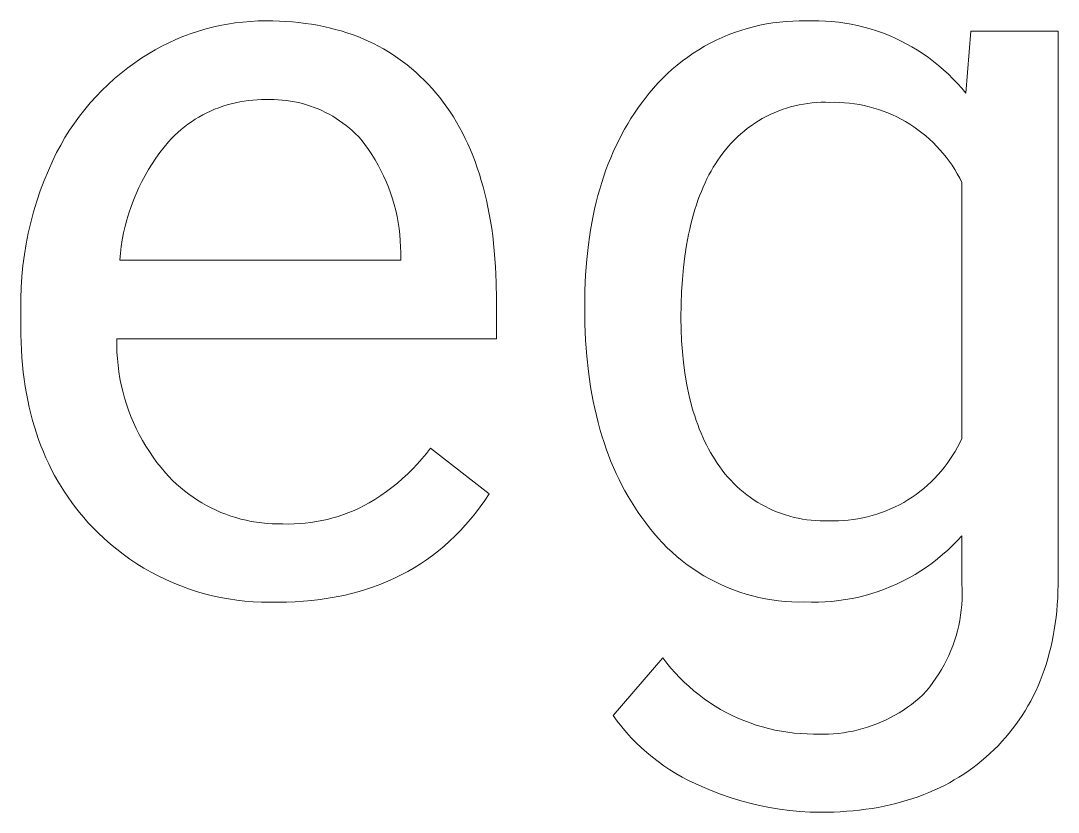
# Model space of a CAD drawing. Header units: millimetres. Extents: x -1893 to 2799, y -925 to 2353.
# Drawn here: x 1516.8 to 1577.9, y -566.9 to -520.2 of the extents above; entities that cross this region are included whole.
import ezdxf

# ---------------------------------------------------------------- set-up
doc = ezdxf.new("R2010")
doc.units = ezdxf.units.MM
doc.header["$MEASUREMENT"] = 0
doc.layers.add('Domyślny', color=7, linetype='Continuous', true_color=0x000000)

msp = doc.modelspace()

# ---------------------------------------------------------------- linework, layer by layer
at = {"layer": 'Domyślny', "color": 18, "lineweight": 15, "true_color": 0x000000}
for p, q in [((1528.105, -520.606), (1528.548, -520.506)), ((1528.548, -520.506), (1528.995, -520.421)), ((1528.995, -520.421), (1529.444, -520.352)), ((1529.444, -520.352), (1529.896, -520.298)), ((1529.896, -520.298), (1530.349, -520.26)), ((1530.349, -520.26), (1530.802, -520.237)), ((1530.802, -520.237), (1531.257, -520.23)), ((1531.257, -520.23), (1531.657, -520.234)), ((1531.657, -520.234), (1532.051, -520.247)), ((1532.051, -520.247), (1532.44, -520.267)), ((1532.44, -520.267), (1532.823, -520.296)), ((1532.823, -520.296), (1533.2, -520.333)), ((1533.2, -520.333), (1533.572, -520.379)), ((1533.572, -520.379), (1533.938, -520.432)), ((1533.938, -520.432), (1534.298, -520.494)), ((1534.298, -520.494), (1534.653, -520.565)), ((1559.969, -520.575), (1560.349, -520.486)), ((1560.349, -520.486), (1560.732, -520.411)), ((1560.732, -520.411), (1561.116, -520.349)), ((1561.116, -520.349), (1561.503, -520.3)), ((1561.503, -520.3), (1561.891, -520.264)), ((1561.891, -520.264), (1562.281, -520.241)), ((1562.281, -520.241), (1562.67, -520.231)), ((1562.67, -520.231), (1563.06, -520.235)), ((1563.06, -520.235), (1563.443, -520.223)), ((1563.443, -520.223), (1563.827, -520.225)), ((1563.827, -520.225), (1564.21, -520.239)), ((1564.21, -520.239), (1564.592, -520.267)), ((1564.592, -520.267), (1564.974, -520.307)), ((1564.974, -520.307), (1565.353, -520.36)), ((1565.353, -520.36), (1565.731, -520.426)), ((1565.731, -520.426), (1566.106, -520.504)), ((1566.106, -520.504), (1566.479, -520.595)), ((1525.954, -521.333), (1526.374, -521.158)), ((1526.374, -521.158), (1526.799, -520.998)), ((1526.799, -520.998), (1527.23, -520.852)), ((1527.23, -520.852), (1527.665, -520.722)), ((1527.665, -520.722), (1528.105, -520.606)), ((1534.653, -520.565), (1535.002, -520.643)), ((1535.002, -520.643), (1535.346, -520.73)), ((1535.346, -520.73), (1535.684, -520.825)), ((1535.684, -520.825), (1536.016, -520.929)), ((1536.016, -520.929), (1536.343, -521.04)), ((1536.343, -521.04), (1536.664, -521.16)), ((1536.664, -521.16), (1536.979, -521.289)), ((1558.127, -521.206), (1558.487, -521.055)), ((1558.487, -521.055), (1558.851, -520.916)), ((1558.851, -520.916), (1559.22, -520.789)), ((1559.22, -520.789), (1559.593, -520.676)), ((1559.593, -520.676), (1559.969, -520.575)), ((1566.479, -520.595), (1566.848, -520.699)), ((1566.848, -520.699), (1567.214, -520.815)), ((1567.214, -520.815), (1567.575, -520.943)), ((1567.575, -520.943), (1567.932, -521.083)), ((1567.932, -521.083), (1568.284, -521.235)), ((1572.482, -524.5), (1572.763, -520.844)), ((1572.763, -520.844), (1577.919, -520.844)), ((1577.919, -520.844), (1577.919, -553.062)), ((1524.735, -521.943), (1525.135, -521.725)), ((1525.135, -521.725), (1525.541, -521.522)), ((1525.541, -521.522), (1525.954, -521.333)), ((1536.979, -521.289), (1537.289, -521.425)), ((1537.289, -521.425), (1537.594, -521.571)), ((1537.594, -521.571), (1537.892, -521.724)), ((1537.892, -521.724), (1538.186, -521.886)), ((1556.747, -521.929), (1557.083, -521.731)), ((1557.083, -521.731), (1557.425, -521.544)), ((1557.425, -521.544), (1557.773, -521.369)), ((1557.773, -521.369), (1558.127, -521.206)), ((1568.284, -521.235), (1568.63, -521.399)), ((1568.63, -521.399), (1568.971, -521.575)), ((1568.971, -521.575), (1569.306, -521.762)), ((1569.306, -521.762), (1569.634, -521.96)), ((1523.96, -522.418), (1524.344, -522.173)), ((1524.344, -522.173), (1524.735, -521.943)), ((1538.186, -521.886), (1538.473, -522.056)), ((1538.473, -522.056), (1538.755, -522.234)), ((1538.755, -522.234), (1539.032, -522.421)), ((1555.784, -522.591), (1556.097, -522.36)), ((1556.097, -522.36), (1556.419, -522.139)), ((1556.419, -522.139), (1556.747, -521.929)), ((1569.634, -521.96), (1569.955, -522.169)), ((1569.955, -522.169), (1570.27, -522.389)), ((1570.27, -522.389), (1570.576, -522.619)), ((1522.732, -523.31), (1523.131, -522.998)), ((1523.131, -522.998), (1523.541, -522.701)), ((1523.541, -522.701), (1523.96, -522.418)), ((1539.032, -522.421), (1539.303, -522.616)), ((1539.303, -522.616), (1539.568, -522.82)), ((1539.568, -522.82), (1539.828, -523.032)), ((1555.181, -523.086), (1555.478, -522.833)), ((1555.478, -522.833), (1555.784, -522.591)), ((1570.576, -522.619), (1570.875, -522.86)), ((1570.875, -522.86), (1571.165, -523.11)), ((1522.345, -523.635), (1522.732, -523.31)), ((1539.828, -523.032), (1540.083, -523.252)), ((1540.083, -523.252), (1540.332, -523.481)), ((1540.332, -523.481), (1540.575, -523.718)), ((1554.613, -523.62), (1554.892, -523.348)), ((1554.892, -523.348), (1555.181, -523.086)), ((1571.165, -523.11), (1571.447, -523.37)), ((1571.447, -523.37), (1571.72, -523.639)), ((1521.604, -524.325), (1521.968, -523.974)), ((1521.968, -523.974), (1522.345, -523.635)), ((1540.575, -523.718), (1540.813, -523.964)), ((1540.813, -523.964), (1541.045, -524.218)), ((1541.045, -524.218), (1541.272, -524.48)), ((1553.832, -524.49), (1554.082, -524.191)), ((1554.082, -524.191), (1554.343, -523.901)), ((1554.343, -523.901), (1554.613, -523.62)), ((1571.72, -523.639), (1571.983, -523.918)), ((1571.983, -523.918), (1572.237, -524.205)), ((1572.237, -524.205), (1572.482, -524.5)), ((1520.913, -525.065), (1521.252, -524.689)), ((1521.252, -524.689), (1521.604, -524.325)), ((1541.272, -524.48), (1541.491, -524.749)), ((1541.491, -524.749), (1541.704, -525.024)), ((1553.373, -525.084), (1553.592, -524.797)), ((1553.592, -524.797), (1553.832, -524.49)), ((1520.587, -525.453), (1520.913, -525.065)), ((1528.239, -525.439), (1528.002, -525.542)), ((1528.478, -525.345), (1528.239, -525.439)), ((1528.721, -525.259), (1528.478, -525.345)), ((1528.967, -525.181), (1528.721, -525.259)), ((1529.215, -525.112), (1528.967, -525.181)), ((1529.466, -525.051), (1529.215, -525.112)), ((1529.718, -524.999), (1529.466, -525.051)), ((1529.973, -524.956), (1529.718, -524.999)), ((1530.228, -524.921), (1529.973, -524.956)), ((1530.484, -524.895), (1530.228, -524.921)), ((1530.742, -524.878), (1530.484, -524.895)), ((1530.999, -524.87), (1530.742, -524.878)), ((1531.257, -524.871), (1530.999, -524.87)), ((1531.499, -524.864), (1531.257, -524.871)), ((1531.741, -524.866), (1531.499, -524.864)), ((1531.982, -524.876), (1531.741, -524.866)), ((1532.223, -524.894), (1531.982, -524.876)), ((1532.464, -524.92), (1532.223, -524.894)), ((1532.703, -524.954), (1532.464, -524.92)), ((1532.941, -524.997), (1532.703, -524.954)), ((1533.178, -525.048), (1532.941, -524.997)), ((1533.412, -525.106), (1533.178, -525.048)), ((1533.645, -525.173), (1533.412, -525.106)), ((1533.875, -525.247), (1533.645, -525.173)), ((1534.102, -525.33), (1533.875, -525.247)), ((1534.327, -525.42), (1534.102, -525.33)), ((1534.548, -525.517), (1534.327, -525.42)), ((1541.704, -525.024), (1541.909, -525.307)), ((1541.909, -525.307), (1542.107, -525.597)), ((1552.955, -525.678), (1553.161, -525.378)), ((1553.161, -525.378), (1553.373, -525.084)), ((1561.912, -525.376), (1561.667, -525.458)), ((1562.16, -525.302), (1561.912, -525.376)), ((1562.411, -525.237), (1562.16, -525.302)), ((1562.664, -525.181), (1562.411, -525.237)), ((1562.918, -525.133), (1562.664, -525.181)), ((1563.174, -525.094), (1562.918, -525.133)), ((1563.432, -525.064), (1563.174, -525.094)), ((1563.69, -525.042), (1563.432, -525.064)), ((1563.949, -525.03), (1563.69, -525.042)), ((1564.207, -525.026), (1563.949, -525.03)), ((1564.466, -525.032), (1564.207, -525.026)), ((1564.758, -525.028), (1564.466, -525.032)), ((1565.049, -525.035), (1564.758, -525.028)), ((1565.34, -525.052), (1565.049, -525.035)), ((1565.63, -525.08), (1565.34, -525.052)), ((1565.919, -525.117), (1565.63, -525.08)), ((1566.207, -525.164), (1565.919, -525.117)), ((1566.493, -525.221), (1566.207, -525.164)), ((1566.776, -525.288), (1566.493, -525.221)), ((1567.058, -525.365), (1566.776, -525.288)), ((1567.336, -525.452), (1567.058, -525.365)), ((1519.978, -526.261), (1520.275, -525.852)), ((1520.275, -525.852), (1520.587, -525.453)), ((1527.095, -526.031), (1526.88, -526.172)), ((1527.315, -525.897), (1527.095, -526.031)), ((1527.54, -525.771), (1527.315, -525.897)), ((1527.769, -525.652), (1527.54, -525.771)), ((1528.002, -525.542), (1527.769, -525.652)), ((1534.766, -525.622), (1534.548, -525.517)), ((1534.98, -525.735), (1534.766, -525.622)), ((1535.19, -525.854), (1534.98, -525.735)), ((1535.396, -525.981), (1535.19, -525.854)), ((1535.598, -526.114), (1535.396, -525.981)), ((1542.107, -525.597), (1542.298, -525.894)), ((1542.298, -525.894), (1542.483, -526.198)), ((1552.566, -526.296), (1552.757, -525.984)), ((1552.757, -525.984), (1552.955, -525.678)), ((1560.489, -525.993), (1560.265, -526.124)), ((1560.717, -525.87), (1560.489, -525.993)), ((1560.949, -525.755), (1560.717, -525.87)), ((1561.185, -525.648), (1560.949, -525.755)), ((1561.424, -525.549), (1561.185, -525.648)), ((1561.667, -525.458), (1561.424, -525.549)), ((1567.611, -525.548), (1567.336, -525.452)), ((1567.882, -525.654), (1567.611, -525.548)), ((1568.15, -525.769), (1567.882, -525.654)), ((1568.414, -525.894), (1568.15, -525.769)), ((1568.673, -526.027), (1568.414, -525.894)), ((1568.927, -526.169), (1568.673, -526.027)), ((1519.694, -526.68), (1519.978, -526.261)), ((1526.264, -526.639), (1526.069, -526.808)), ((1526.464, -526.476), (1526.264, -526.639)), ((1526.669, -526.32), (1526.464, -526.476)), ((1526.88, -526.172), (1526.669, -526.32)), ((1535.795, -526.255), (1535.598, -526.114)), ((1535.987, -526.402), (1535.795, -526.255)), ((1536.174, -526.555), (1535.987, -526.402)), ((1536.355, -526.715), (1536.174, -526.555)), ((1542.483, -526.198), (1542.66, -526.509)), ((1542.66, -526.509), (1542.831, -526.827)), ((1552.204, -526.939), (1552.381, -526.614)), ((1552.381, -526.614), (1552.566, -526.296)), ((1559.624, -526.562), (1559.42, -526.722)), ((1559.832, -526.408), (1559.624, -526.562)), ((1560.046, -526.262), (1559.832, -526.408)), ((1560.265, -526.124), (1560.046, -526.262)), ((1569.176, -526.321), (1568.927, -526.169)), ((1569.42, -526.48), (1569.176, -526.321)), ((1569.658, -526.648), (1569.42, -526.48)), ((1569.89, -526.825), (1569.658, -526.648)), ((1519.172, -527.547), (1519.425, -527.109)), ((1519.425, -527.109), (1519.694, -526.68)), ((1525.699, -527.166), (1525.523, -527.355)), ((1525.881, -526.984), (1525.699, -527.166)), ((1526.069, -526.808), (1525.881, -526.984)), ((1536.531, -526.881), (1536.355, -526.715)), ((1536.702, -527.053), (1536.531, -526.881)), ((1536.866, -527.23), (1536.702, -527.053)), ((1537.085, -527.515), (1536.866, -527.23)), ((1542.831, -526.827), (1542.994, -527.153)), ((1542.994, -527.153), (1543.151, -527.485)), ((1551.87, -527.607), (1552.033, -527.27)), ((1552.033, -527.27), (1552.204, -526.939)), ((1558.844, -527.243), (1558.665, -527.43)), ((1559.03, -527.063), (1558.844, -527.243)), ((1559.222, -526.889), (1559.03, -527.063)), ((1559.42, -526.722), (1559.222, -526.889)), ((1570.116, -527.009), (1569.89, -526.825)), ((1570.336, -527.201), (1570.116, -527.009)), ((1570.548, -527.4), (1570.336, -527.201)), ((1518.933, -527.994), (1519.172, -527.547)), ((1525.266, -527.666), (1525.02, -527.986)), ((1525.523, -527.355), (1525.266, -527.666)), ((1537.295, -527.808), (1537.085, -527.515)), ((1537.495, -528.108), (1537.295, -527.808)), ((1543.151, -527.485), (1543.3, -527.825)), ((1543.3, -527.825), (1543.443, -528.172)), ((1551.713, -527.95), (1551.87, -527.607)), ((1558.325, -527.821), (1558.166, -528.025)), ((1558.492, -527.622), (1558.325, -527.821)), ((1558.665, -527.43), (1558.492, -527.622)), ((1570.754, -527.607), (1570.548, -527.4)), ((1570.952, -527.82), (1570.754, -527.607)), ((1571.142, -528.041), (1570.952, -527.82)), ((1518.445, -529.039), (1518.711, -528.449)), ((1518.711, -528.449), (1518.933, -527.994)), ((1524.785, -528.313), (1524.561, -528.649)), ((1525.02, -527.986), (1524.785, -528.313)), ((1537.684, -528.414), (1537.495, -528.108)), ((1537.863, -528.726), (1537.684, -528.414)), ((1543.443, -528.172), (1543.579, -528.525)), ((1551.421, -528.655), (1551.564, -528.3)), ((1551.564, -528.3), (1551.713, -527.95)), ((1557.872, -528.437), (1557.735, -528.645)), ((1558.014, -528.235), (1557.872, -528.437)), ((1558.166, -528.025), (1558.014, -528.235)), ((1571.325, -528.268), (1571.142, -528.041)), ((1571.5, -528.501), (1571.325, -528.268)), ((1571.667, -528.74), (1571.5, -528.501)), ((1518.199, -529.637), (1518.445, -529.039)), ((1524.348, -528.991), (1524.146, -529.34)), ((1524.561, -528.649), (1524.348, -528.991)), ((1538.032, -529.044), (1537.863, -528.726)), ((1538.19, -529.368), (1538.032, -529.044)), ((1543.579, -528.525), (1543.707, -528.887)), ((1543.707, -528.887), (1543.829, -529.255)), ((1551.157, -529.386), (1551.285, -529.017)), ((1551.285, -529.017), (1551.421, -528.655)), ((1557.475, -529.08), (1557.351, -529.307)), ((1557.603, -528.86), (1557.475, -529.08)), ((1557.735, -528.645), (1557.603, -528.86)), ((1571.825, -528.985), (1571.667, -528.74)), ((1571.975, -529.235), (1571.825, -528.985)), ((1517.972, -530.243), (1518.199, -529.637)), ((1523.956, -529.696), (1523.778, -530.058)), ((1524.146, -529.34), (1523.956, -529.696)), ((1538.336, -529.697), (1538.19, -529.368)), ((1538.472, -530.03), (1538.336, -529.697)), ((1543.829, -529.255), (1543.944, -529.63)), ((1543.944, -529.63), (1544.052, -530.013)), ((1551.035, -529.76), (1551.157, -529.386)), ((1557.232, -529.54), (1557.117, -529.779)), ((1557.351, -529.307), (1557.232, -529.54)), ((1572.115, -529.49), (1571.975, -529.235)), ((1572.247, -529.75), (1572.115, -529.49)), ((1517.765, -530.856), (1517.972, -530.243)), ((1523.778, -530.058), (1523.612, -530.426)), ((1538.596, -530.368), (1538.472, -530.03)), ((1544.052, -530.013), (1544.153, -530.403)), ((1550.812, -530.528), (1550.92, -530.141)), ((1550.92, -530.141), (1551.035, -529.76)), ((1556.9, -530.275), (1556.799, -530.532)), ((1557.006, -530.024), (1556.9, -530.275)), ((1557.117, -529.779), (1557.006, -530.024)), ((1572.247, -544.828), (1572.247, -529.75)), ((1517.578, -531.476), (1517.765, -530.856)), ((1523.458, -530.798), (1523.316, -531.176)), ((1523.612, -530.426), (1523.458, -530.798)), ((1538.709, -530.71), (1538.596, -530.368)), ((1538.81, -531.056), (1538.709, -530.71)), ((1544.153, -530.403), (1544.247, -530.8)), ((1544.247, -530.8), (1544.334, -531.204)), ((1550.618, -531.32), (1550.711, -530.921)), ((1550.711, -530.921), (1550.812, -530.528)), ((1556.702, -530.796), (1556.609, -531.065)), ((1556.799, -530.532), (1556.702, -530.796)), ((1517.411, -532.101), (1517.578, -531.476)), ((1523.188, -531.558), (1523.072, -531.945)), ((1523.316, -531.176), (1523.188, -531.558)), ((1538.9, -531.404), (1538.81, -531.056)), ((1538.978, -531.756), (1538.9, -531.404)), ((1544.334, -531.204), (1544.414, -531.615)), ((1550.531, -531.726), (1550.618, -531.32)), ((1556.521, -531.34), (1556.437, -531.622)), ((1556.609, -531.065), (1556.521, -531.34)), ((1517.265, -532.731), (1517.411, -532.101)), ((1523.072, -531.945), (1522.968, -532.334)), ((1539.044, -532.11), (1538.978, -531.756)), ((1539.098, -532.466), (1539.044, -532.11)), ((1544.414, -531.615), (1544.487, -532.034)), ((1544.487, -532.034), (1544.553, -532.46)), ((1550.377, -532.555), (1550.451, -532.137)), ((1550.451, -532.137), (1550.531, -531.726)), ((1556.358, -531.91), (1556.283, -532.203)), ((1556.437, -531.622), (1556.358, -531.91)), ((1517.139, -533.366), (1517.265, -532.731)), ((1522.878, -532.728), (1522.801, -533.123)), ((1522.968, -532.334), (1522.878, -532.728)), ((1539.14, -532.823), (1539.098, -532.466)), ((1544.553, -532.46), (1544.612, -532.893)), ((1550.311, -532.98), (1550.377, -532.555)), ((1556.213, -532.503), (1556.147, -532.808)), ((1556.283, -532.203), (1556.213, -532.503)), ((1517.034, -534.004), (1517.139, -533.366)), ((1522.801, -533.123), (1522.737, -533.522)), ((1539.17, -533.182), (1539.14, -532.823)), ((1539.188, -533.542), (1539.17, -533.182)), ((1544.612, -532.893), (1544.709, -533.781)), ((1550.252, -533.41), (1550.311, -532.98)), ((1556.147, -532.808), (1556.029, -533.438)), ((1522.686, -533.922), (1522.648, -534.323)), ((1522.737, -533.522), (1522.686, -533.922)), ((1539.194, -533.901), (1539.188, -533.542)), ((1539.194, -534.323), (1539.194, -533.901)), ((1544.709, -533.781), (1544.779, -534.698)), ((1550.155, -534.29), (1550.252, -533.41)), ((1556.029, -533.438), (1555.929, -534.091)), ((1516.949, -534.646), (1517.034, -534.004)), ((1522.648, -534.323), (1539.194, -534.323)), ((1550.085, -535.194), (1550.155, -534.29)), ((1555.929, -534.091), (1555.847, -534.769)), ((1516.886, -535.29), (1516.949, -534.646)), ((1544.779, -534.698), (1544.821, -535.645)), ((1550.044, -536.124), (1550.085, -535.194)), ((1555.847, -534.769), (1555.783, -535.47)), ((1516.843, -535.936), (1516.886, -535.29)), ((1544.821, -535.645), (1544.835, -536.62)), ((1555.783, -535.47), (1555.738, -536.196)), ((1516.821, -536.582), (1516.843, -535.936)), ((1550.03, -537.078), (1550.044, -536.124)), ((1555.738, -536.196), (1555.71, -536.945)), ((1516.82, -537.229), (1516.821, -536.582)), ((1544.835, -536.62), (1544.835, -538.964)), ((1555.71, -536.945), (1555.701, -537.719)), ((1516.82, -538.261), (1516.82, -537.229)), ((1550.044, -538.072), (1550.03, -537.078)), ((1516.824, -538.719), (1516.82, -538.261)), ((1550.086, -539.04), (1550.044, -538.072)), ((1555.701, -537.719), (1555.71, -538.407)), ((1516.837, -539.172), (1516.824, -538.719)), ((1555.71, -538.407), (1555.737, -539.076)), ((1516.857, -539.619), (1516.837, -539.172)), ((1522.476, -538.964), (1522.475, -539.354)), ((1522.475, -539.354), (1522.486, -539.744)), ((1544.835, -538.964), (1522.476, -538.964)), ((1550.156, -539.981), (1550.086, -539.04)), ((1555.737, -539.076), (1555.782, -539.728)), ((1516.886, -540.06), (1516.857, -539.619)), ((1516.923, -540.496), (1516.886, -540.06)), ((1522.486, -539.744), (1522.511, -540.133)), ((1550.255, -540.895), (1550.156, -539.981)), ((1555.782, -539.728), (1555.845, -540.36)), ((1516.968, -540.925), (1516.923, -540.496)), ((1522.511, -540.133), (1522.549, -540.522)), ((1522.549, -540.522), (1522.599, -540.909)), ((1555.845, -540.36), (1555.925, -540.975)), ((1517.022, -541.349), (1516.968, -540.925)), ((1522.599, -540.909), (1522.663, -541.294)), ((1522.663, -541.294), (1522.74, -541.676)), ((1550.315, -541.343), (1550.255, -540.895)), ((1555.925, -540.975), (1556.023, -541.571)), ((1517.084, -541.767), (1517.022, -541.349)), ((1517.154, -542.179), (1517.084, -541.767)), ((1522.74, -541.676), (1522.829, -542.056)), ((1550.382, -541.783), (1550.315, -541.343)), ((1550.455, -542.217), (1550.382, -541.783)), ((1556.023, -541.571), (1556.079, -541.862)), ((1556.079, -541.862), (1556.14, -542.148)), ((1517.232, -542.586), (1517.154, -542.179)), ((1522.829, -542.056), (1522.931, -542.433)), ((1522.931, -542.433), (1523.045, -542.806)), ((1550.536, -542.644), (1550.455, -542.217)), ((1556.14, -542.148), (1556.204, -542.43)), ((1556.204, -542.43), (1556.273, -542.707)), ((1517.319, -542.987), (1517.232, -542.586)), ((1517.413, -543.381), (1517.319, -542.987)), ((1523.045, -542.806), (1523.172, -543.175)), ((1550.624, -543.065), (1550.536, -542.644)), ((1550.719, -543.479), (1550.624, -543.065)), ((1556.273, -542.707), (1556.347, -542.979)), ((1556.347, -542.979), (1556.425, -543.247)), ((1517.516, -543.771), (1517.413, -543.381)), ((1517.628, -544.154), (1517.516, -543.771)), ((1523.172, -543.175), (1523.311, -543.539)), ((1523.311, -543.539), (1523.462, -543.899)), ((1550.821, -543.886), (1550.719, -543.479)), ((1556.425, -543.247), (1556.508, -543.509)), ((1556.508, -543.509), (1556.595, -543.768)), ((1556.595, -543.768), (1556.686, -544.021)), ((1517.747, -544.531), (1517.628, -544.154)), ((1523.462, -543.899), (1523.625, -544.254)), ((1523.625, -544.254), (1523.8, -544.602)), ((1550.93, -544.287), (1550.821, -543.886)), ((1551.046, -544.681), (1550.93, -544.287)), ((1556.686, -544.021), (1556.782, -544.27)), ((1556.782, -544.27), (1556.882, -544.514)), ((1517.875, -544.903), (1517.747, -544.531)), ((1518.011, -545.269), (1517.875, -544.903)), ((1523.8, -544.602), (1523.986, -544.945)), ((1523.986, -544.945), (1524.184, -545.282)), ((1551.169, -545.068), (1551.046, -544.681)), ((1556.882, -544.514), (1556.987, -544.754)), ((1556.987, -544.754), (1557.096, -544.989)), ((1557.096, -544.989), (1557.209, -545.219)), ((1572.124, -545.088), (1572.247, -544.828)), ((1518.155, -545.629), (1518.011, -545.269)), ((1524.184, -545.282), (1524.393, -545.611)), ((1524.393, -545.611), (1524.613, -545.934)), ((1540.709, -545.722), (1540.96, -545.401)), ((1540.96, -545.401), (1544.413, -548.088)), ((1551.299, -545.449), (1551.169, -545.068)), ((1551.436, -545.823), (1551.299, -545.449)), ((1557.209, -545.219), (1557.327, -545.444)), ((1557.327, -545.444), (1557.449, -545.665)), ((1571.701, -545.84), (1571.851, -545.594)), ((1571.851, -545.594), (1571.992, -545.343)), ((1571.992, -545.343), (1572.124, -545.088)), ((1518.307, -545.983), (1518.155, -545.629)), ((1518.468, -546.331), (1518.307, -545.983)), ((1524.613, -545.934), (1524.843, -546.248)), ((1540.177, -546.339), (1540.448, -546.035)), ((1540.448, -546.035), (1540.709, -545.722)), ((1551.58, -546.19), (1551.436, -545.823)), ((1551.73, -546.551), (1551.58, -546.19)), ((1557.449, -545.665), (1557.576, -545.88)), ((1557.576, -545.88), (1557.707, -546.091)), ((1557.707, -546.091), (1557.842, -546.298)), ((1571.377, -546.315), (1571.543, -546.081)), ((1571.543, -546.081), (1571.701, -545.84)), ((1518.637, -546.674), (1518.468, -546.331)), ((1518.814, -547.011), (1518.637, -546.674)), ((1524.843, -546.248), (1525.084, -546.555)), ((1525.084, -546.555), (1525.335, -546.854)), ((1539.606, -546.92), (1539.896, -546.634)), ((1539.896, -546.634), (1540.177, -546.339)), ((1551.888, -546.905), (1551.73, -546.551)), ((1557.842, -546.298), (1557.982, -546.499)), ((1557.982, -546.499), (1558.134, -546.708)), ((1558.134, -546.708), (1558.293, -546.911)), ((1570.83, -546.983), (1571.02, -546.767)), ((1571.02, -546.767), (1571.202, -546.544)), ((1571.202, -546.544), (1571.377, -546.315)), ((1518.999, -547.342), (1518.814, -547.011)), ((1519.193, -547.667), (1518.999, -547.342)), ((1525.335, -546.854), (1525.546, -547.084)), ((1525.546, -547.084), (1525.765, -547.306)), ((1525.765, -547.306), (1525.991, -547.521)), ((1538.998, -547.462), (1539.306, -547.196)), ((1539.306, -547.196), (1539.606, -546.92)), ((1552.053, -547.253), (1551.888, -546.905)), ((1552.225, -547.594), (1552.053, -547.253)), ((1558.293, -546.911), (1558.458, -547.108)), ((1558.458, -547.108), (1558.631, -547.3)), ((1558.631, -547.3), (1558.809, -547.486)), ((1570.217, -547.591), (1570.428, -547.396)), ((1570.428, -547.396), (1570.633, -547.193)), ((1570.633, -547.193), (1570.83, -546.983)), ((1519.395, -547.986), (1519.193, -547.667)), ((1519.605, -548.299), (1519.395, -547.986)), ((1525.991, -547.521), (1526.224, -547.727)), ((1526.224, -547.727), (1526.465, -547.926)), ((1526.465, -547.926), (1526.712, -548.115)), ((1538.023, -548.199), (1538.356, -547.964)), ((1538.356, -547.964), (1538.681, -547.718)), ((1538.681, -547.718), (1538.998, -547.462)), ((1552.404, -547.928), (1552.225, -547.594)), ((1552.59, -548.256), (1552.404, -547.928)), ((1558.809, -547.486), (1558.994, -547.665)), ((1558.994, -547.665), (1559.185, -547.838)), ((1559.185, -547.838), (1559.382, -548.004)), ((1559.382, -548.004), (1559.585, -548.164)), ((1569.544, -548.131), (1569.774, -547.959)), ((1569.774, -547.959), (1569.999, -547.779)), ((1569.999, -547.779), (1570.217, -547.591)), ((1519.823, -548.607), (1519.605, -548.299)), ((1520.05, -548.909), (1519.823, -548.607)), ((1526.712, -548.115), (1526.966, -548.297)), ((1526.966, -548.297), (1527.226, -548.469)), ((1527.226, -548.469), (1527.491, -548.632)), ((1527.491, -548.632), (1527.763, -548.785)), ((1537.044, -548.792), (1537.335, -548.635)), ((1537.335, -548.635), (1537.682, -548.423)), ((1537.682, -548.423), (1538.023, -548.199)), ((1544.149, -548.481), (1543.878, -548.86)), ((1544.413, -548.088), (1544.149, -548.481)), ((1552.782, -548.577), (1552.59, -548.256)), ((1552.982, -548.892), (1552.782, -548.577)), ((1559.585, -548.164), (1559.793, -548.316)), ((1559.793, -548.316), (1560.006, -548.461)), ((1560.006, -548.461), (1560.224, -548.599)), ((1560.224, -548.599), (1560.446, -548.729)), ((1568.566, -548.737), (1568.818, -548.598)), ((1568.818, -548.598), (1569.065, -548.451)), ((1569.065, -548.451), (1569.307, -548.295)), ((1569.307, -548.295), (1569.544, -548.131)), ((1520.285, -549.205), (1520.05, -548.909)), ((1520.528, -549.495), (1520.285, -549.205)), ((1527.763, -548.785), (1528.039, -548.929)), ((1528.039, -548.929), (1528.32, -549.064)), ((1528.32, -549.064), (1528.606, -549.188)), ((1528.606, -549.188), (1528.896, -549.303)), ((1535.831, -549.317), (1536.141, -549.202)), ((1536.141, -549.202), (1536.446, -549.075)), ((1536.446, -549.075), (1536.747, -548.939)), ((1536.747, -548.939), (1537.044, -548.792)), ((1543.598, -549.228), (1543.31, -549.583)), ((1543.878, -548.86), (1543.598, -549.228)), ((1553.189, -549.2), (1552.982, -548.892)), ((1553.403, -549.501), (1553.189, -549.2)), ((1560.446, -548.729), (1560.673, -548.852)), ((1560.673, -548.852), (1560.904, -548.966)), ((1560.904, -548.966), (1561.138, -549.073)), ((1561.138, -549.073), (1561.376, -549.171)), ((1561.376, -549.171), (1561.618, -549.261)), ((1561.618, -549.261), (1561.862, -549.343)), ((1567.241, -549.294), (1567.513, -549.201)), ((1567.513, -549.201), (1567.782, -549.099)), ((1567.782, -549.099), (1568.048, -548.988)), ((1568.048, -548.988), (1568.309, -548.867)), ((1568.309, -548.867), (1568.566, -548.737)), ((1520.779, -549.779), (1520.528, -549.495)), ((1521.039, -550.057), (1520.779, -549.779)), ((1528.896, -549.303), (1529.19, -549.407)), ((1529.19, -549.407), (1529.487, -549.501)), ((1529.487, -549.501), (1529.787, -549.585)), ((1529.787, -549.585), (1530.09, -549.658)), ((1530.09, -549.658), (1530.396, -549.72)), ((1530.396, -549.72), (1530.703, -549.772)), ((1530.703, -549.772), (1531.012, -549.813)), ((1531.012, -549.813), (1531.322, -549.844)), ((1531.322, -549.844), (1531.634, -549.863)), ((1531.634, -549.863), (1531.945, -549.872)), ((1531.945, -549.872), (1532.257, -549.87)), ((1532.257, -549.87), (1532.588, -549.875)), ((1532.588, -549.875), (1532.918, -549.87)), ((1532.918, -549.87), (1533.248, -549.853)), ((1533.248, -549.853), (1533.578, -549.825)), ((1533.578, -549.825), (1533.906, -549.785)), ((1533.906, -549.785), (1534.233, -549.735)), ((1534.233, -549.735), (1534.558, -549.673)), ((1534.558, -549.673), (1534.881, -549.601)), ((1534.881, -549.601), (1535.2, -549.517)), ((1535.2, -549.517), (1535.517, -549.423)), ((1535.517, -549.423), (1535.831, -549.317)), ((1543.31, -549.583), (1543.015, -549.926)), ((1553.623, -549.796), (1553.403, -549.501)), ((1553.856, -550.108), (1553.623, -549.796)), ((1561.862, -549.343), (1562.109, -549.417)), ((1562.109, -549.417), (1562.359, -549.482)), ((1562.359, -549.482), (1562.61, -549.538)), ((1562.61, -549.538), (1562.864, -549.586)), ((1562.864, -549.586), (1563.118, -549.624)), ((1563.118, -549.624), (1563.374, -549.655)), ((1563.374, -549.655), (1563.631, -549.676)), ((1563.631, -549.676), (1563.889, -549.688)), ((1563.889, -549.688), (1564.146, -549.692)), ((1564.146, -549.692), (1564.404, -549.687)), ((1564.404, -549.687), (1564.692, -549.692)), ((1564.692, -549.692), (1564.98, -549.688)), ((1564.98, -549.688), (1565.267, -549.673)), ((1565.267, -549.673), (1565.554, -549.649)), ((1565.554, -549.649), (1565.839, -549.614)), ((1565.839, -549.614), (1566.124, -549.57)), ((1566.124, -549.57), (1566.407, -549.516)), ((1566.407, -549.516), (1566.687, -549.451)), ((1566.687, -549.451), (1566.965, -549.378)), ((1566.965, -549.378), (1567.241, -549.294)), ((1521.38, -550.402), (1521.039, -550.057)), ((1521.734, -550.735), (1521.38, -550.402)), ((1542.71, -550.256), (1542.398, -550.574)), ((1543.015, -549.926), (1542.71, -550.256)), ((1554.099, -550.412), (1553.856, -550.108)), ((1554.353, -550.707), (1554.099, -550.412)), ((1522.098, -551.056), (1521.734, -550.735)), ((1522.473, -551.365), (1522.098, -551.056)), ((1542.078, -550.88), (1541.75, -551.173)), ((1542.398, -550.574), (1542.078, -550.88)), ((1554.617, -550.993), (1554.353, -550.707)), ((1554.89, -551.269), (1554.617, -550.993)), ((1571.977, -550.856), (1571.697, -551.14)), ((1572.247, -550.562), (1571.977, -550.856)), ((1572.247, -553.405), (1572.247, -550.562)), ((1522.858, -551.661), (1522.473, -551.365)), ((1523.253, -551.943), (1522.858, -551.661)), ((1541.068, -551.722), (1540.716, -551.978)), ((1541.413, -551.454), (1541.068, -551.722)), ((1541.75, -551.173), (1541.413, -551.454)), ((1555.173, -551.536), (1554.89, -551.269)), ((1555.465, -551.794), (1555.173, -551.536)), ((1571.109, -551.68), (1570.801, -551.934)), ((1571.408, -551.415), (1571.109, -551.68)), ((1571.697, -551.14), (1571.408, -551.415)), ((1523.657, -552.212), (1523.253, -551.943)), ((1524.07, -552.468), (1523.657, -552.212)), ((1540.355, -552.221), (1539.986, -552.452)), ((1540.716, -551.978), (1540.355, -552.221)), ((1555.766, -552.04), (1555.465, -551.794)), ((1556.075, -552.277), (1555.766, -552.04)), ((1556.392, -552.502), (1556.075, -552.277)), ((1570.485, -552.178), (1570.161, -552.411)), ((1570.801, -551.934), (1570.485, -552.178)), ((1524.491, -552.709), (1524.07, -552.468)), ((1524.921, -552.936), (1524.491, -552.709)), ((1525.358, -553.148), (1524.921, -552.936)), ((1539.223, -552.877), (1538.83, -553.071)), ((1539.609, -552.671), (1539.223, -552.877)), ((1539.986, -552.452), (1539.609, -552.671)), ((1556.717, -552.717), (1556.392, -552.502)), ((1557.049, -552.92), (1556.717, -552.717)), ((1557.388, -553.111), (1557.049, -552.92)), ((1569.489, -552.842), (1569.142, -553.04)), ((1569.828, -552.632), (1569.489, -552.842)), ((1570.161, -552.411), (1569.828, -552.632)), ((1525.801, -553.345), (1525.358, -553.148)), ((1526.251, -553.527), (1525.801, -553.345)), ((1526.707, -553.694), (1526.251, -553.527)), ((1538.019, -553.421), (1537.602, -553.577)), ((1538.429, -553.252), (1538.019, -553.421)), ((1538.83, -553.071), (1538.429, -553.252)), ((1557.733, -553.291), (1557.388, -553.111)), ((1558.084, -553.458), (1557.733, -553.291)), ((1558.441, -553.613), (1558.084, -553.458)), ((1568.43, -553.4), (1568.065, -553.562)), ((1568.789, -553.226), (1568.43, -553.4)), ((1569.142, -553.04), (1568.789, -553.226)), ((1572.261, -553.714), (1572.247, -553.405)), ((1577.915, -553.46), (1577.904, -553.853)), ((1577.919, -553.062), (1577.915, -553.46)), ((1527.169, -553.846), (1526.707, -553.694)), ((1527.635, -553.982), (1527.169, -553.846)), ((1528.105, -554.101), (1527.635, -553.982)), ((1528.58, -554.205), (1528.105, -554.101)), ((1535.85, -554.078), (1535.392, -554.172)), ((1536.3, -553.971), (1535.85, -554.078)), ((1536.742, -553.853), (1536.3, -553.971)), ((1537.176, -553.721), (1536.742, -553.853)), ((1537.602, -553.577), (1537.176, -553.721)), ((1558.803, -553.756), (1558.441, -553.613)), ((1559.17, -553.886), (1558.803, -553.756)), ((1559.541, -554.004), (1559.17, -553.886)), ((1559.916, -554.108), (1559.541, -554.004)), ((1560.294, -554.2), (1559.916, -554.108)), ((1566.556, -554.081), (1566.168, -554.178)), ((1566.939, -553.971), (1566.556, -554.081)), ((1567.319, -553.847), (1566.939, -553.971)), ((1567.694, -553.711), (1567.319, -553.847)), ((1568.065, -553.562), (1567.694, -553.711)), ((1572.256, -554.332), (1572.264, -554.023)), ((1572.264, -554.023), (1572.261, -553.714)), ((1577.904, -553.853), (1577.886, -554.241)), ((1529.057, -554.293), (1528.58, -554.205)), ((1529.538, -554.365), (1529.057, -554.293)), ((1530.02, -554.421), (1529.538, -554.365)), ((1530.504, -554.46), (1530.02, -554.421)), ((1530.989, -554.482), (1530.504, -554.46)), ((1531.475, -554.489), (1530.989, -554.482)), ((1531.96, -554.479), (1531.475, -554.489)), ((1532.475, -554.472), (1531.96, -554.479)), ((1532.981, -554.454), (1532.475, -554.472)), ((1533.479, -554.422), (1532.981, -554.454)), ((1533.97, -554.378), (1533.479, -554.422)), ((1534.452, -554.322), (1533.97, -554.378)), ((1534.926, -554.253), (1534.452, -554.322)), ((1535.392, -554.172), (1534.926, -554.253)), ((1560.675, -554.278), (1560.294, -554.2)), ((1561.059, -554.343), (1560.675, -554.278)), ((1561.444, -554.395), (1561.059, -554.343)), ((1561.831, -554.433), (1561.444, -554.395)), ((1562.22, -554.458), (1561.831, -554.433)), ((1562.609, -554.47), (1562.22, -554.458)), ((1562.998, -554.468), (1562.609, -554.47)), ((1563.397, -554.479), (1562.998, -554.468)), ((1563.796, -554.477), (1563.397, -554.479)), ((1564.195, -554.461), (1563.796, -554.477)), ((1564.593, -554.432), (1564.195, -554.461)), ((1564.99, -554.388), (1564.593, -554.432)), ((1565.385, -554.332), (1564.99, -554.388)), ((1565.778, -554.261), (1565.385, -554.332)), ((1566.168, -554.178), (1565.778, -554.261)), ((1572.208, -554.949), (1572.237, -554.641)), ((1572.237, -554.641), (1572.256, -554.332)), ((1577.86, -554.624), (1577.827, -555.001)), ((1577.886, -554.241), (1577.86, -554.624)), ((1572.117, -555.56), (1572.168, -555.255)), ((1572.168, -555.255), (1572.208, -554.949)), ((1577.787, -555.373), (1577.739, -555.739)), ((1577.827, -555.001), (1577.787, -555.373)), ((1571.984, -556.164), (1572.056, -555.863)), ((1572.056, -555.863), (1572.117, -555.56)), ((1577.739, -555.739), (1577.684, -556.1)), ((1571.81, -556.757), (1571.902, -556.462)), ((1571.902, -556.462), (1571.984, -556.164)), ((1577.622, -556.456), (1577.552, -556.806)), ((1577.684, -556.1), (1577.622, -556.456)), ((1571.595, -557.337), (1571.707, -557.049)), ((1571.707, -557.049), (1571.81, -556.757)), ((1577.475, -557.151), (1577.39, -557.491)), ((1577.552, -556.806), (1577.475, -557.151)), ((1551.701, -561.155), (1554.639, -557.764)), ((1554.639, -557.764), (1554.87, -558.068)), ((1571.34, -557.9), (1571.472, -557.62)), ((1571.472, -557.62), (1571.595, -557.337)), ((1577.298, -557.825), (1577.199, -558.154)), ((1577.39, -557.491), (1577.298, -557.825)), ((1554.87, -558.068), (1555.113, -558.364)), ((1555.113, -558.364), (1555.365, -558.651)), ((1571.047, -558.444), (1571.198, -558.174)), ((1571.198, -558.174), (1571.34, -557.9)), ((1577.199, -558.154), (1577.092, -558.477)), ((1555.365, -558.651), (1555.627, -558.929)), ((1555.627, -558.929), (1555.898, -559.198)), ((1570.537, -559.219), (1570.716, -558.966)), ((1570.716, -558.966), (1570.886, -558.708)), ((1570.886, -558.708), (1571.047, -558.444)), ((1576.978, -558.796), (1576.856, -559.109)), ((1577.092, -558.477), (1576.978, -558.796)), ((1555.898, -559.198), (1556.179, -559.457)), ((1556.179, -559.457), (1556.468, -559.707)), ((1570.154, -559.704), (1570.35, -559.465)), ((1570.35, -559.465), (1570.537, -559.219)), ((1576.727, -559.416), (1576.59, -559.719)), ((1576.856, -559.109), (1576.727, -559.416)), ((1556.468, -559.707), (1556.766, -559.946)), ((1556.766, -559.946), (1557.073, -560.174)), ((1557.073, -560.174), (1557.386, -560.392)), ((1569.509, -560.321), (1569.733, -560.132)), ((1569.733, -560.132), (1569.951, -559.936)), ((1569.951, -559.936), (1570.154, -559.704)), ((1576.447, -560.016), (1576.295, -560.308)), ((1576.59, -559.719), (1576.447, -560.016)), ((1557.386, -560.392), (1557.708, -560.599)), ((1557.708, -560.599), (1558.036, -560.795)), ((1558.036, -560.795), (1558.371, -560.979)), ((1568.552, -560.996), (1568.8, -560.839)), ((1568.8, -560.839), (1569.042, -560.674)), ((1569.042, -560.674), (1569.278, -560.501)), ((1569.278, -560.501), (1569.509, -560.321)), ((1575.97, -560.876), (1575.797, -561.152)), ((1576.136, -560.594), (1575.97, -560.876)), ((1576.295, -560.308), (1576.136, -560.594)), ((1551.952, -561.496), (1551.701, -561.155)), ((1552.214, -561.829), (1551.952, -561.496)), ((1558.371, -560.979), (1558.712, -561.151)), ((1558.712, -561.151), (1559.059, -561.311)), ((1559.059, -561.311), (1559.411, -561.46)), ((1559.411, -561.46), (1559.768, -561.596)), ((1567.513, -561.536), (1567.78, -561.414)), ((1567.78, -561.414), (1568.042, -561.283)), ((1568.042, -561.283), (1568.299, -561.144)), ((1568.299, -561.144), (1568.552, -560.996)), ((1575.615, -561.422), (1575.427, -561.688)), ((1575.797, -561.152), (1575.615, -561.422)), ((1552.488, -562.152), (1552.214, -561.829)), ((1559.768, -561.596), (1560.13, -561.719)), ((1560.13, -561.719), (1560.495, -561.83)), ((1560.495, -561.83), (1560.865, -561.928)), ((1560.865, -561.928), (1561.237, -562.013)), ((1561.237, -562.013), (1561.612, -562.085)), ((1561.612, -562.085), (1561.99, -562.144)), ((1565.556, -562.129), (1565.843, -562.073)), ((1565.843, -562.073), (1566.128, -562.007)), ((1566.128, -562.007), (1566.411, -561.932)), ((1566.411, -561.932), (1566.692, -561.847)), ((1566.692, -561.847), (1566.969, -561.753)), ((1566.969, -561.753), (1567.243, -561.649)), ((1567.243, -561.649), (1567.513, -561.536)), ((1575.231, -561.948), (1575.027, -562.203)), ((1575.427, -561.688), (1575.231, -561.948)), ((1552.773, -562.466), (1552.488, -562.152)), ((1553.069, -562.769), (1552.773, -562.466)), ((1561.99, -562.144), (1562.369, -562.19)), ((1562.369, -562.19), (1562.75, -562.223)), ((1562.75, -562.223), (1563.131, -562.242)), ((1563.131, -562.242), (1563.513, -562.249)), ((1563.513, -562.249), (1563.806, -562.261)), ((1563.806, -562.261), (1564.099, -562.264)), ((1564.099, -562.264), (1564.392, -562.257)), ((1564.392, -562.257), (1564.684, -562.24)), ((1564.684, -562.24), (1564.976, -562.213)), ((1564.976, -562.213), (1565.266, -562.176)), ((1565.266, -562.176), (1565.556, -562.129)), ((1574.597, -562.697), (1574.371, -562.936)), ((1574.816, -562.453), (1574.597, -562.697)), ((1575.027, -562.203), (1574.816, -562.453)), ((1553.375, -563.062), (1553.069, -562.769)), ((1553.691, -563.344), (1553.375, -563.062)), ((1574.138, -563.17), (1573.898, -563.398)), ((1574.371, -562.936), (1574.138, -563.17)), ((1554.017, -563.615), (1553.691, -563.344)), ((1554.352, -563.874), (1554.017, -563.615)), ((1554.696, -564.122), (1554.352, -563.874)), ((1573.403, -563.832), (1573.147, -564.038)), ((1573.653, -563.619), (1573.403, -563.832)), ((1573.898, -563.398), (1573.653, -563.619)), ((1555.048, -564.357), (1554.696, -564.122)), ((1555.408, -564.58), (1555.048, -564.357)), ((1572.62, -564.427), (1572.349, -564.611)), ((1572.886, -564.236), (1572.62, -564.427)), ((1573.147, -564.038), (1572.886, -564.236)), ((1555.776, -564.79), (1555.408, -564.58)), ((1556.151, -564.987), (1555.776, -564.79)), ((1556.532, -565.172), (1556.151, -564.987)), ((1571.505, -565.12), (1571.213, -565.274)), ((1571.792, -564.957), (1571.505, -565.12)), ((1572.073, -564.788), (1571.792, -564.957)), ((1572.349, -564.611), (1572.073, -564.788)), ((1556.92, -565.342), (1556.532, -565.172)), ((1557.471, -565.578), (1556.92, -565.342)), ((1558.031, -565.795), (1557.471, -565.578)), ((1570.307, -565.695), (1569.995, -565.821)), ((1570.614, -565.562), (1570.307, -565.695)), ((1570.916, -565.422), (1570.614, -565.562)), ((1571.213, -565.274), (1570.916, -565.422)), ((1558.597, -565.992), (1558.031, -565.795)), ((1559.17, -566.169), (1558.597, -565.992)), ((1559.749, -566.327), (1559.17, -566.169)), ((1560.333, -566.464), (1559.749, -566.327)), ((1568.356, -566.342), (1568.013, -566.425)), ((1568.694, -566.252), (1568.356, -566.342)), ((1569.027, -566.155), (1568.694, -566.252)), ((1569.355, -566.051), (1569.027, -566.155)), ((1569.677, -565.94), (1569.355, -566.051)), ((1569.995, -565.821), (1569.677, -565.94)), ((1560.921, -566.581), (1560.333, -566.464)), ((1561.513, -566.678), (1560.921, -566.581)), ((1562.108, -566.754), (1561.513, -566.678)), ((1562.705, -566.809), (1562.108, -566.754)), ((1563.304, -566.844), (1562.705, -566.809)), ((1563.904, -566.858), (1563.304, -566.844)), ((1564.303, -566.854), (1563.904, -566.858)), ((1564.697, -566.844), (1564.303, -566.854)), ((1565.085, -566.826), (1564.697, -566.844)), ((1565.469, -566.801), (1565.085, -566.826)), ((1565.848, -566.768), (1565.469, -566.801)), ((1566.221, -566.729), (1565.848, -566.768)), ((1566.59, -566.683), (1566.221, -566.729)), ((1566.953, -566.629), (1566.59, -566.683)), ((1567.311, -566.568), (1566.953, -566.629)), ((1567.665, -566.5), (1567.311, -566.568)), ((1568.013, -566.425), (1567.665, -566.5))]:
    msp.add_line(p, q, dxfattribs=at)

doc.saveas('drawing.dxf')
